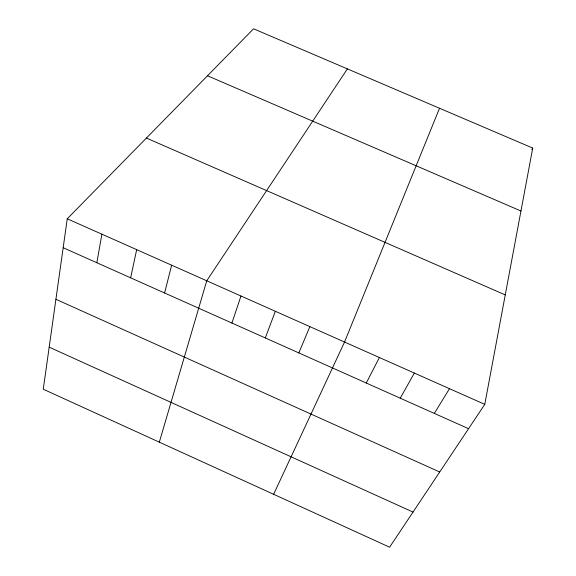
<?xml version="1.0" encoding="UTF-8"?>
<svg xmlns="http://www.w3.org/2000/svg" width="576" height="576" viewBox="0 0 576 576"><rect width="100%" height="100%" fill="white"/><g stroke="black" fill="none" stroke-linecap="round" stroke-linejoin="round"><path stroke-width="0.86" d="M67.248 218.786L43.265 389.225L389.621 547.2L484.769 404.374L532.735 148.075L253.562 28.8L67.248 218.786L484.769 404.374M96.84 262.735L101.894 234.187M130.644 277.826L136.685 249.653M164.592 292.982L171.641 265.19M159.322 442.159L206.748 280.793L347.386 68.882M231.926 323.05L240.97 296.006M265.298 337.946L275.342 311.285M439.524 108.252L344.542 342.043L273.636 494.294M298.822 352.915L309.866 326.628M366.286 383.033L379.368 357.523M531.871 149.645L532.735 148.075M400.234 398.189L414.346 373.068M434.326 413.41L449.482 388.685M207.511 75.766L520.956 211.003M146.412 138.06L505.253 294.919M63.18 247.709L468.562 428.695M55.922 299.297L439.718 471.996M49.183 347.162L413.021 512.071"/></g></svg>
